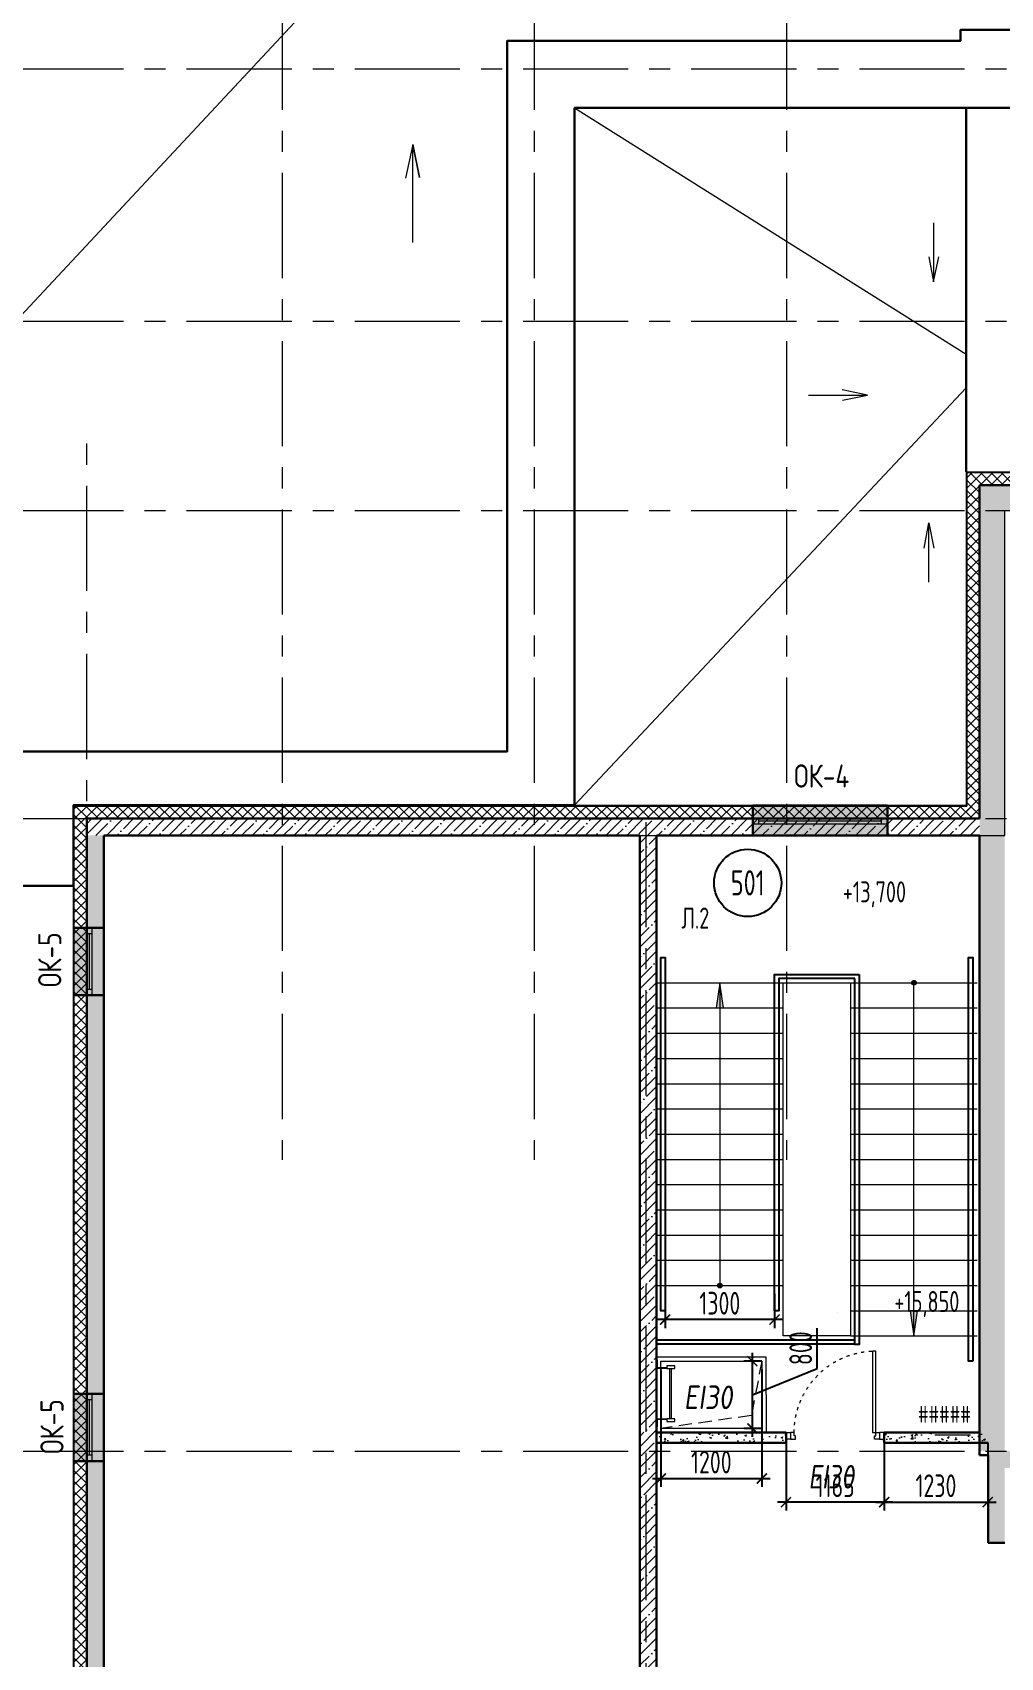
# Model space of a CAD drawing. Header units: millimetres. Extents: x -13407 to 8917537, y -2611 to 109271.
# Drawn here: x 5603 to 17114, y 17506 to 36828 of the extents above; entities that cross this region are included whole.
import ezdxf
from ezdxf import colors
from ezdxf.entities.mleader import LeaderData, LeaderLine
from ezdxf.enums import TextEntityAlignment as Align
from ezdxf.math import Vec2, Vec3

# ---------------------------------------------------------------- set-up
doc = ezdxf.new("R2010")
doc.units = ezdxf.units.MM
for name, pattern in [('ACAD_ISO03W100', [30, 12, -18]), ('CENTER', [2, 1.25, -0.25, 0.25, -0.25]), ('DASHED', [19.05, 12.7, -6.35]), ('HIDDEN2', [4.7625, 3.175, -1.5875])]:
    doc.linetypes.add(name, pattern=pattern)
doc.layers.get('Defpoints').update_dxf_attribs({"color": 6})
for name, color, linetype, lineweight in [('АР_Двери', 5, 'Continuous', 18), ('АР_Двери фасада', 1, 'Continuous', 15), ('АР_Лестницы', 250, 'Continuous', 15), ('АР_Лестницы ограждение', 94, 'Continuous', 25), ('АР_Маркер экспликации', 239, 'Continuous', 13), ('АР_Навесной фасад', 5, 'Continuous', 5), ('АР_Номер помещения', 1, 'Continuous', 25), ('АР_Окна БЛОК', 250, 'Continuous', 13), ('АР_Оси', 193, 'Continuous', 9), ('АР_Отметки', 250, 'Continuous', 15), ('АР_Перегородки газоблок', 165, 'Continuous', 30), ('АР_Перегородки газоблок_Штрих', 165, 'Continuous', 5), ('АР_Помещения_площадь', 19, 'Continuous', 9), ('АР_Размеры дверей', 15, 'Continuous', 0), ('АР_стены', 250, 'Continuous', 30), ('АР_Сущ Несущая стена', 202, 'Continuous', 30), ('АР_тонкая линия', 250, 'Continuous', 0), ('АР_Утеплитель', 250, 'Continuous', 9), ('АР_Штриховка монолит', 250, 'Continuous', 9), ('Маркировка ОКОН', 7, 'Continuous', 18), ('Специальное оборудование', 7, 'Continuous', 9)]:
    doc.layers.add(name, color=color, linetype=linetype, lineweight=lineweight)
doc.layers.add('АР_ПБ_Двери', color=7, linetype='Continuous', lineweight=15, true_color=0xdb0000)
doc.layers.get('Defpoints').off()
doc.styles.add('ISOCPEUR', font='isocpeur.ttf', dxfattribs={"width": 0.7})
doc.styles.add('PDF ISOCPEUR', font='isocpeur.ttf')
doc.styles.get("Standard").update_dxf_attribs({"font": 'arial.ttf'})
doc.styles.add('Архитект', font='isocpeur.ttf', dxfattribs={"width": 0.8, "oblique": 8})
doc.dimstyles.new('R_100', dxfattribs={"dimtxt": 270, "dimasz": 120, "dimexe": 100, "dimexo": 0, "dimgap": 60, "dimtad": 1, "dimdec": 0, "dimrnd": 5, "dimzin": 0, "dimdsep": 46, "dimtxsty": 'ISOCPEUR', "dimblk": 'ARCHTICK', "dimcen": 0, "dimdle": 100, "dimclrd": 256, "dimclre": 256, "dimclrt": 256, "dimadec": 0, "dimazin": 0, "dimtfac": 2, "dimtdec": 0, "dimtofl": 0, "dimtmove": 1, "dimatfit": 3, "dimfxl": 1, "dimtvp": 3, "dimtolj": 1, "dimtzin": 0, "dimarcsym": 0})
pattern_1 = [(45, (-945096.63, 49153.53), (-61.871843, 61.871843), []), (135, (-945096.63, 49153.53), (-61.871843, -61.871843), [])]
pattern_2 = [(45, (-951587.81, 109999.9), (-123.743687, 123.743687), []), (45, (-951464.07, 109999.9), (-123.743687, 123.743687), [218.75, -43.75, 0, -43.75])]
pattern_3 = [(50, (-329554.58, -54935.65), (215.178055, -18.82564), [22.5, -247.5]), (355, (-329554.58, -54935.65), (-41.6254, 225.65764), [18, -198]), (100.451444, (-329536.65, -54937.21), (173.55265, 206.832), [19.12206, -210.34263]), (46.1842, (-329554.58, -54875.65), (320.1724, -49.65578), [33.75, -371.25]), (96.63564, (-329527.9, -54879.78), (280.39858, 292.23558), [28.6831, -315.51413]), (351.18416, (-329554.6, -54875.65), (280.39858, 292.23558), [27, -297]), (21, (-329524.58, -54890.65), (179.07212, -120.78567), [22.5, -247.5]), (326, (-329524.58, -54890.65), (72.9946, 217.54501), [18, -198]), (71.451445, (-329509.66, -54900.71), (252.06671, 96.75935), [19.12206, -210.34263]), (37.5, (-329554.585, -54935.646), (3.647957, 99.868156), [0, -195.6, 0, -201, 0, -198.75]), (7.5, (-329554.58, -54935.65), (78.92086, 118.323514), [0, -114.6, 0, -191.1, 0, -75.75]), (327.5, (-329621.485, -54935.646), (160.14673, -6.766462), [0, -75, 0, -234, 0, -310.5]), (317.5, (-329651.48, -54935.65), (174.95585, 30.031495), [0, -97.5, 0, -155.4, 0, -220.5])]

# ---------------------------------------------------------------- blocks, each defined once
blk = doc.blocks.new('*U17')
at = {"true_color": 0xffffff}
h = blk.add_hatch(color=7, dxfattribs=at)
h.dxf.hatch_style = 1
h.paths.add_polyline_path([(-800, 140), (0, 140), (0, -220), (-800, -220)])
at = {"lineweight": 30}
for p, q in [((-800, 140), (-800, -220)), ((0, 140), (0, -220))]:
    blk.add_line(p, q, dxfattribs=at)
for p, q in [((-800, 140), (0, 140)), ((-800, 140), (-800, 140)), ((-800, 140), (-800, 140)), ((-800, 0), (0, 0)), ((0, 140), (0, 140)), ((0, 140), (0, 140)), ((-800, -70), (0, -70)), ((-730, 0), (-730, -70)), ((-730, -35), (-70, -35)), ((-70, 0), (-70, -70)), ((0, -220), (-800, -220))]:
    blk.add_line(p, q)
blk = doc.blocks.new('*U15')
at = {"true_color": 0xffffff}
h = blk.add_hatch(color=7, dxfattribs=at)
h.dxf.hatch_style = 1
h.paths.add_polyline_path([(-1600, -140), (0, -140), (0, 220), (-1600, 220)])
at = {"lineweight": 30}
for p, q in [((-1600, -140), (-1600, 220)), ((0, -140), (0, 220))]:
    blk.add_line(p, q, dxfattribs=at)
for p, q in [((0, 220), (-1600, 220)), ((-1600, 70), (0, 70)), ((-1600, 0), (0, 0)), ((-1530, 0), (-1530, 70)), ((-1530, 35), (-70, 35)), ((-70, 0), (-70, 70)), ((-1600, -140), (0, -140)), ((-1600, -140), (-1600, -140)), ((-1600, -140), (-1600, -140)), ((0, -140), (0, -140)), ((0, -140), (0, -140))]:
    blk.add_line(p, q)
blk = doc.blocks.new('_DotSmall')
at = {"color": 0, "linetype": 'ByBlock', "const_width": 0.5}
blk.add_lwpolyline([(-0.0625, 0, 1), (0.0625, 0, 1)], format="xyb", close=True, dxfattribs=at)
blk = doc.blocks.new('*U79')
for points in [[(-55, -80), (-55, 0), (-115, 0), (-115, -40), (-100, -40), (-100, -80), (-55, -80)], [(0, 0), (0, -80), (-55, -80), (-55, 0), (0, 0)], [(-1170, 0), (-1170, -80), (-1115, -80), (-1115, 0), (-1170, 0)], [(-1115, -80), (-1115, 0), (-1055, 0), (-1055, -40), (-1070, -40), (-1070, -80), (-1115, -80)]]:
    blk.add_lwpolyline(points)
blk.add_lwpolyline([(-100, -80), (-100, -1050), (-140, -1050), (-140, -80)], close=True)
at = {"linetype": 'ACAD_ISO03W100', "ltscale": 3}
blk.add_arc((-100, -80), 970, 180, 270, dxfattribs=at)
blk = doc.blocks.new('_ArchTick')
at = {"color": 0, "linetype": 'ByBlock', "const_width": 0.15}
blk.add_lwpolyline([(-0.5, -0.5), (0.5, 0.5)], dxfattribs=at)
blk = doc.blocks.new('*D162')
at = {"layer": 'АР_Размеры дверей', "lineweight": -2, "ltscale": 100, "transparency": 16777216}
for p, q in [((14563, 20060), (14563, 19253)), ((15730, 20060), (15730, 19253)), ((15830, 19353), (14463, 19353))]:
    blk.add_line(p, q, dxfattribs=at)
at = {"layer": 'АР_Размеры дверей', "lineweight": -2, "ltscale": 100, "transparency": 16777216, "xscale": 120, "yscale": 120, "zscale": 120, "rotation": 180}
blk.add_blockref('_ArchTick', (14563, 19353), dxfattribs=at)
at = {"layer": 'АР_Размеры дверей', "lineweight": -2, "ltscale": 100, "transparency": 16777216, "xscale": 120, "yscale": 120, "zscale": 120}
blk.add_blockref('_ArchTick', (15730, 19353), dxfattribs=at)
at = {"layer": 'АР_Размеры дверей', "ltscale": 100, "transparency": 16777216, "insert": (15147, 19548), "char_height": 270, "attachment_point": 5, "style": 'ISOCPEUR'}
blk.add_mtext('\\A1;1165', dxfattribs=at)
blk = doc.blocks.new('*U8')
at = {"layer": 'АР_Номер помещения', "color": 7}
blk.add_circle((-16689, 2922), 400, dxfattribs=at)
at = {"layer": 'АР_Помещения_площадь', "color": 7}
blk.add_line((-14041, -3644), (-14463, -3644), dxfattribs=at)
at = {"color": 7, "style": 'ISOCPEUR', "width": 0.7, "flags": 1}
blk.add_attdef('КАТЕГОРИЯ', (-499, -2092), '', height=250, dxfattribs=at)
at = {"layer": 'АР_Номер помещения', "color": 7, "style": 'ISOCPEUR', "width": 0.7}
blk.add_attdef('НОМЕР_ПОМЕЩЕНИЯ', text='', height=300, dxfattribs=at).set_placement((-16689, 2922), align=Align.MIDDLE_CENTER)
at = {"layer": 'АР_Помещения_площадь', "color": 7, "lineweight": 30, "width": 0.7, "flags": 104}
blk.add_attdef('ИМЯ_ПОМЕЩЕНИЯ', text='', height=100, dxfattribs=at).set_placement((158, 1217), align=Align.MIDDLE_CENTER)
at = {"layer": 'АР_Помещения_площадь', "color": 7, "style": 'ISOCPEUR', "width": 0.7}
blk.add_attdef('ПЛОЩАДЬ_ПОМЕЩЕНИЯ', text='', height=200, dxfattribs=at).set_placement((-14036, -3397), align=Align.MIDDLE_RIGHT)
blk = doc.blocks.new('A$C6f2de472')
at = {"layer": 'АР_тонкая линия', "ltscale": 100}
for p, q in [((55, -69), (55, -734)), ((55, -734), (10, -510)), ((10, -510), (55, -734)), ((55, -734), (104, -506))]:
    blk.add_line(p, q, dxfattribs=at)
blk = doc.blocks.new('A$C1f3596d3')
at = {"layer": 'АР_тонкая линия', "ltscale": 100}
for p, q in [((-705, -134), (0, -134)), ((0, -134), (-301, -72)), ((-298, -190), (0, -134))]:
    blk.add_line(p, q, dxfattribs=at)
blk = doc.blocks.new('A$C28161c4d')
at = {"layer": 'АР_тонкая линия', "ltscale": 100}
for p, q in [((538, 158), (237, 221)), ((-167, 158), (538, 158)), ((240, 98), (538, 158))]:
    blk.add_line(p, q, dxfattribs=at)
blk = doc.blocks.new('*D130')
at = {"layer": 'АР_Размеры дверей', "lineweight": -2, "ltscale": 100, "transparency": 16777216}
for p, q in [((15730, 20060), (15730, 19253)), ((16962, 20060), (16962, 19253)), ((15630, 19353), (17062, 19353))]:
    blk.add_line(p, q, dxfattribs=at)
at = {"layer": 'АР_Размеры дверей', "lineweight": -2, "ltscale": 100, "transparency": 16777216, "xscale": 120, "yscale": 120, "zscale": 120, "rotation": 180}
blk.add_blockref('_ArchTick', (15730, 19353), dxfattribs=at)
at = {"layer": 'АР_Размеры дверей', "lineweight": -2, "ltscale": 100, "transparency": 16777216, "xscale": 120, "yscale": 120, "zscale": 120}
blk.add_blockref('_ArchTick', (16962, 19353), dxfattribs=at)
at = {"layer": 'АР_Размеры дверей', "ltscale": 100, "transparency": 16777216, "insert": (16346, 19548), "char_height": 270, "attachment_point": 5, "style": 'ISOCPEUR'}
blk.add_mtext('\\A1;1230', dxfattribs=at)
blk = doc.blocks.new('*D168')
at = {"layer": 'АР_Размеры дверей', "lineweight": -2, "ltscale": 100, "transparency": 16777216}
for p, q in [((14933, 20944), (14933, 21423)), ((14163, 20130), (14163, 21130)), ((14275, 21030), (14063, 21030)), ((14163, 20630), (14933, 20944)), ((14275, 20230), (14063, 20230))]:
    blk.add_line(p, q, dxfattribs=at)
at = {"layer": 'АР_Размеры дверей', "lineweight": -2, "ltscale": 100, "transparency": 16777216, "xscale": 120, "yscale": 120, "zscale": 120}
for p, rotation in [((14163, 21030), 90), ((14163, 20230), 270)]:
    blk.add_blockref('_ArchTick', p, dxfattribs=dict(at, rotation=rotation))
at = {"layer": 'АР_Размеры дверей', "ltscale": 100, "transparency": 16777216, "insert": (14738, 21183), "char_height": 270, "attachment_point": 5, "rotation": 90, "style": 'ISOCPEUR'}
blk.add_mtext('\\A1;800', dxfattribs=at)
blk = doc.blocks.new('*D131')
at = {"layer": 'АР_Размеры дверей', "lineweight": -2, "ltscale": 100, "transparency": 16777216}
for p, q in [((13075, 20929), (13075, 19534)), ((14275, 20929), (14275, 19534)), ((12975, 19634), (14375, 19634))]:
    blk.add_line(p, q, dxfattribs=at)
at = {"layer": 'АР_Размеры дверей', "lineweight": -2, "ltscale": 100, "transparency": 16777216, "xscale": 120, "yscale": 120, "zscale": 120, "rotation": 180}
blk.add_blockref('_ArchTick', (13075, 19634), dxfattribs=at)
at = {"layer": 'АР_Размеры дверей', "lineweight": -2, "ltscale": 100, "transparency": 16777216, "xscale": 120, "yscale": 120, "zscale": 120}
blk.add_blockref('_ArchTick', (14275, 19634), dxfattribs=at)
at = {"layer": 'АР_Размеры дверей', "ltscale": 100, "transparency": 16777216, "insert": (13675, 19829), "char_height": 270, "attachment_point": 5, "style": 'ISOCPEUR'}
blk.add_mtext('\\A1;1200', dxfattribs=at)
blk = doc.blocks.new('*U97')
h = blk.add_hatch(color=256)
h.dxf.hatch_style = 1
edge = h.paths.add_edge_path()
edge.add_arc((0, 0), 27.6, 359.64, 719.64)
h = blk.add_hatch(color=256)
h.dxf.hatch_style = 1
h.paths.add_polyline_path([(3300, -44), (3300, 44), (3600, 0)])
blk.add_line((3600, 0), (0, 0))
blk.add_lwpolyline([(3300, 44), (3300, -44), (3600, 0), (3300, 44)])
blk.add_circle((0, 0), 27.6)
blk = doc.blocks.new('*U98')
h = blk.add_hatch(color=256)
h.dxf.hatch_style = 1
edge = h.paths.add_edge_path()
edge.add_arc((0, 0), 27.6, 359.64, 719.64)
h = blk.add_hatch(color=256)
h.dxf.hatch_style = 1
h.paths.add_polyline_path([(3900, -44), (3900, 44), (4200, 0)])
blk.add_line((4200, 0), (0, 0))
blk.add_lwpolyline([(3900, 44), (3900, -44), (4200, 0), (3900, 44)])
blk.add_circle((0, 0), 27.6)
blk = doc.blocks.new('*D164')
at = {"layer": 'АР_Размеры дверей', "lineweight": -2, "ltscale": 100, "transparency": 16777216}
for p, q in [((13125, 22171), (13125, 21423)), ((14427, 21830), (14427, 21423)), ((14527, 21523), (13025, 21523))]:
    blk.add_line(p, q, dxfattribs=at)
at = {"layer": 'АР_Размеры дверей', "lineweight": -2, "ltscale": 100, "transparency": 16777216, "xscale": 120, "yscale": 120, "zscale": 120, "rotation": 180}
blk.add_blockref('_ArchTick', (13125, 21523), dxfattribs=at)
at = {"layer": 'АР_Размеры дверей', "lineweight": -2, "ltscale": 100, "transparency": 16777216, "xscale": 120, "yscale": 120, "zscale": 120}
blk.add_blockref('_ArchTick', (14427, 21523), dxfattribs=at)
at = {"layer": 'АР_Размеры дверей', "ltscale": 100, "transparency": 16777216, "insert": (13776, 21718), "char_height": 270, "attachment_point": 5, "style": 'ISOCPEUR'}
blk.add_mtext('\\A1;1300', dxfattribs=at)
blk = doc.blocks.new('A$C9b338701')
at = {"layer": 'Специальное оборудование'}
for p, q in [((-95.2875, 208.6161), (-95.2875, 217.5096)), ((-95.2875, 217.5096), (0, 217.5096)), ((-8.8935, 208.6161), (-95.2875, 208.6161)), ((-8.8935, 96.8121), (-8.8935, 208.6161)), ((0, 217.5096), (0, 96.8121)), ((598.775, 217.5096), (694.0625, 217.5096)), ((598.775, 96.8121), (598.775, 217.5096)), ((694.0625, 208.6161), (607.6685, 208.6161)), ((607.6685, 208.6161), (607.6685, 96.8121)), ((694.0625, 217.5096), (694.0625, 208.6161)), ((0, 96.8121), (-31.7625, 96.8121)), ((-31.7625, 96.8121), (-31.7625, 0)), ((-31.7625, 0), (0, 0)), ((0, 0), (0, 96.8121)), ((598.775, 64.5414), (0, 64.5414)), ((0, 39.1314), (598.775, 39.1314)), ((630.5375, 96.8121), (598.775, 96.8121)), ((598.775, 96.8121), (598.775, 0)), ((598.775, 0), (630.5375, 0)), ((630.5375, 0), (630.5375, 96.8121))]:
    blk.add_line(p, q, dxfattribs=at)

msp = doc.modelspace()

# ---------------------------------------------------------------- hatches: boundary and pattern name
at = {"layer": 'АР_Перегородки газоблок_Штрих', "ltscale": 100}
h = msp.add_hatch(dxfattribs=at)
h.set_pattern_fill('AR-CONC', color=256, scale=30)
h.set_pattern_definition(pattern_3)
h.paths.add_polyline_path([(13025, 20060), (13025, 20180), (13025, 20180), (13025, 20060), (14589.9, 20060), (14590.2, 20180), (13025, 20180)])
h = msp.add_hatch(dxfattribs=at)
h.set_pattern_fill('AR-CONC', color=256, scale=30)
h.set_pattern_definition(pattern_3)
h.paths.add_polyline_path([(15720, 20060), (15720, 20180), (15720, 20180), (15720, 20060), (16964.9, 20060), (16965.1, 20180), (15720, 20180)])
at = {"layer": 'АР_Утеплитель', "ltscale": 100}
h = msp.add_hatch(dxfattribs=at)
h.set_pattern_fill('ANSI37', color=256, scale=700)
h.set_pattern_definition(pattern_1)
edge = h.paths.add_edge_path()
edge.add_line((38990.3, 11040), (39140.7, 11040))
edge.add_arc((34350.7, 11337), 4799.2, 356.45146, 359.43836)
edge.add_line((39149.7, 11290), (47385, 11290))
edge.add_line((47385, 11290), (47385, 6100))
edge.add_line((47385, 6100), (55265, 6100))
edge.add_line((55265, 6100), (55265, -250))
edge.add_line((55265, -250), (68665, -250))
edge.add_line((68665, -250), (68665, 9760))
edge.add_line((68665, 9760), (62315, 9760))
edge.add_line((62315, 9760), (62315, 27630))
edge.add_line((62315, 27630), (51815, 27630))
edge.add_line((51815, 27630), (51815, 31595))
edge.add_line((51815, 31595), (16715, 31595))
edge.add_line((16715, 31595), (16715, 27630))
edge.add_line((16715, 27630), (11889.8, 27630))
edge.add_line((11889.8, 27630), (11889.8, 27480))
edge.add_line((11889.8, 27480), (16865, 27480))
edge.add_line((16865, 27480), (16865, 31445))
edge.add_line((16865, 31445), (51665, 31445))
edge.add_line((51665, 31445), (51665, 27480))
edge.add_line((51665, 27480), (62165, 27480))
edge.add_line((62165, 27480), (62165, 9610))
edge.add_line((62165, 9610), (68515, 9610))
edge.add_line((68515, 9610), (68515, -100))
edge.add_line((68515, -100), (55415, -100))
edge.add_line((55415, -100), (55415, 6250))
edge.add_line((55415, 6250), (47535, 6250))
edge.add_line((47535, 6250), (47535, 11440))
edge.add_line((47535, 11440), (38999.7, 11440))
edge.add_arc((34187.5, 11353.5), 4812.9, -3.73457, 1.02993, ccw=False)
h = msp.add_hatch(dxfattribs=at)
h.set_pattern_fill('ANSI37', color=256, scale=700)
h.set_pattern_definition(pattern_1)
edge = h.paths.add_edge_path()
edge.add_line((29537.4, 11040.6), (29687.4, 11040))
edge.add_arc((-4495.8, 11240), 34183.8, 359.66478, 360.33522)
edge.add_line((29687.4, 11440), (21120, 11440))
edge.add_line((21120, 11440), (21120, 6250))
edge.add_line((21120, 6250), (13000, 6250))
edge.add_line((13000, 6250), (13000, -100))
edge.add_line((13000, -100), (-100, -100))
edge.add_line((-100, -100), (-100, 9610))
edge.add_line((-100, 9610), (6250, 9610))
edge.add_line((6250, 9610), (6250, 27480))
edge.add_line((6250, 27480), (16865, 27480))
edge.add_line((16865, 27480), (16865, 27630))
edge.add_line((16865, 27630), (6100, 27630))
edge.add_line((6100, 27630), (6100, 9760))
edge.add_line((6100, 9760), (-250, 9760))
edge.add_line((-250, 9760), (-250, -250))
edge.add_line((-250, -250), (13150, -250))
edge.add_line((13150, -250), (13150, 6100))
edge.add_line((13150, 6100), (21270, 6100))
edge.add_line((21270, 6100), (21270, 11290))
edge.add_line((21270, 11290), (29537.4, 11290))
edge.add_arc((-974420.1, 11227.6), 1003957.4, -0.0106768, 0.0035589, ccw=False)
at = {"layer": 'АР_Штриховка монолит', "ltscale": 100}
h = msp.add_hatch(dxfattribs=at)
h.set_pattern_fill('ANSI35', color=256, scale=700)
h.set_pattern_definition(pattern_2)
h.paths.add_polyline_path([(17995, 19760), (17995, 19960), (17165, 19960), (17165, 31145), (51365, 31145), (51365, 31445), (16865, 31445), (16865, 27480), (16865, 27280), (16865, 19960), (16965, 19960), (16965, 18870), (17165, 18870), (17165, 19760)])
h.paths.add_polyline_path([(19995, 19960), (19995, 19760), (20920, 19760), (20920, 18660), (21120, 18660), (21120, 19760), (40410, 19760), (40410, 19960)])
h = msp.add_hatch(dxfattribs=at)
h.set_pattern_fill('ANSI35', color=256, scale=700)
h.set_pattern_definition([(45, (-938746.6, 75713.59), (-123.743687, 123.743687), []), (45, (-938622.85, 75713.59), (-123.743687, 123.743687), [218.75, -43.75, 0, -43.75])])
h.paths.add_polyline_path([(6450, 27280), (12825, 27280), (12825, 15880), (13025, 15880), (13025, 27280), (16865, 27280), (16865, 27480), (6250, 27480), (6250, 27280), (6450, 27280)])
h = msp.add_hatch(dxfattribs=at)
h.set_pattern_fill('ANSI35', color=256, scale=700)
h.set_pattern_definition(pattern_2)
h.paths.add_polyline_path([(6449.9, 27280), (6249.9, 27280), (6249.9, 9610), (-100, 9610), (-100, 9410), (100, 9410), (6250, 9410), (6250, 8360), (6550, 8360), (6550, 9610), (6450, 9610)])

# ---------------------------------------------------------------- linework, layer by layer
at = {"layer": 'АР_Двери', "ltscale": 75}
for points in [[(14325.1, 20180.1), (13025.1, 20180), (13025, 21080), (14325, 21080.1)], [(14275.1, 20230.1), (13075.1, 20230), (13075, 21030), (14275, 21030.1)], [(14275.1, 20230.1), (13075.1, 20230), (13075, 21030), (14275, 21030.1)]]:
    msp.add_lwpolyline(points, close=True, dxfattribs=at)
at = {"layer": 'АР_Двери фасада', "linetype": 'HIDDEN2', "lineweight": 15, "ltscale": 50}
msp.add_lwpolyline([(14275, 21030.1), (14152.1, 20383.6), (13075.1, 20230)], dxfattribs=at)
at = {"layer": 'АР_Лестницы', "color": 18, "ltscale": 100, "true_color": 0x000000}
for p, q in [((13025, 25528.6), (14527.4, 25528.6)), ((14527.3, 25528.5), (16835, 25528.6)), ((13025, 25228.6), (14527.4, 25228.6)), ((15332.6, 25228.6), (16835, 25228.6)), ((13025, 24928.6), (14527.4, 24928.6)), ((15332.6, 24928.6), (16835, 24928.6)), ((13025, 24628.6), (14527.4, 24628.6)), ((15332.6, 24628.6), (16835, 24628.6)), ((13025, 24328.6), (14527.4, 24328.6)), ((15332.6, 24328.6), (16835, 24328.6)), ((13025, 24028.6), (14527.4, 24028.6)), ((15332.6, 24028.6), (16835, 24028.6)), ((13025, 23728.6), (14527.4, 23728.6)), ((15332.6, 23728.6), (16835, 23728.6)), ((13025, 23428.6), (14527.4, 23428.6)), ((15332.6, 23428.6), (16835, 23428.6)), ((13025, 23128.6), (14527.4, 23128.6)), ((15332.6, 23128.6), (16835, 23128.6)), ((13025, 22828.6), (14527.4, 22828.6)), ((15332.6, 22828.6), (16835, 22828.6)), ((13025, 22528.6), (14527.4, 22528.6)), ((15332.6, 22528.6), (16835, 22528.6)), ((13025, 22228.6), (14527.4, 22228.6)), ((15332.6, 22228.6), (16835, 22228.6)), ((13025, 21928.6), (14527.4, 21928.6)), ((15332.6, 21928.6), (16835, 21928.6)), ((15332.6, 21628.6), (16835, 21628.6)), ((15332.4, 21328.6), (14527.3, 21328.6)), ((15332.6, 21328.6), (16835, 21328.6))]:
    msp.add_line(p, q, dxfattribs=at)
at = {"layer": 'АР_Лестницы', "ltscale": 100}
for points in [[(14527.4, 21328.6), (14527.3, 25528.6)], [(15332.4, 21328.6), (15332.4, 25528.5)]]:
    msp.add_lwpolyline(points, dxfattribs=at)
at = {"layer": 'АР_Лестницы ограждение', "ltscale": 100}
for p, q in [((15382.6, 21279.6), (13024.9, 21279.6)), ((15382.6, 21229.6), (13024.9, 21229.6))]:
    msp.add_line(p, q, dxfattribs=at)
for points in [[(13125, 21628.6), (13075, 21628.6), (13075, 25830.9), (13125, 25830.9)], [(16784.7, 21028.6), (16734.7, 21028.6), (16734.7, 25828.7), (16784.7, 25828.7)]]:
    msp.add_lwpolyline(points, close=True, dxfattribs=at)
for points in [[(15382.6, 25578.5), (14477.4, 25578.5), (14477.4, 23870.9), (14477.4, 21628.6), (14427.4, 21628.6), (14427.4, 23870.9), (14427.4, 25628.5), (15432.6, 25628.5)], [(15432.6, 25628.5), (15432.6, 21228.6), (15382.6, 21228.6), (15382.6, 25578.5)], [(15176.9, 21607.3), (15176.9, 21607.3)]]:
    msp.add_lwpolyline(points, dxfattribs=at)
at = {"layer": 'АР_Навесной фасад', "color": 18, "lineweight": 30, "ltscale": 100, "true_color": 0x000000}
msp.add_line((16703.7, 31605), (16703.7, 35930), dxfattribs=at)
at = {"layer": 'АР_Навесной фасад', "ltscale": 100}
for p, q in [((16705, 31605), (51825, 31605)), ((16705, 31605), (16705, 27640)), ((16715, 31595), (51815, 31595)), ((16715, 31595), (16715, 27630)), ((6090, 9770), (6090, 27640)), ((6090, 27640), (16705, 27640)), ((6100, 9760), (6100, 27630)), ((6100, 27630), (16715, 27630))]:
    msp.add_line(p, q, dxfattribs=at)
at = {"layer": 'АР_Навесной фасад', "color": 18, "lineweight": 30, "ltscale": 100, "true_color": 0x000000}
msp.add_lwpolyline([(20569.6, 41789.9), (20568.7, 36860), (16638.6, 36860), (16638.6, 36730), (11248.6, 36730), (11248.6, 28280), (7003.1, 28280), (6466.7, 28280), (5448.7, 28280), (5448.7, 27480), (-111.4, 27480), (-111.4, 51645), (-6181.3, 51645), (-6181.3, 63145), (-2614.1, 63145), (-2614.3, 63960, -0.1810559), (-231.3, 69195, -0.1811806), (5008, 71578.3), (5818.7, 71578.3), (5818.7, 75145), (14318.7, 75145), (14318.7, 72145), (23148.7, 72145)], format="xyb", dxfattribs=at)
msp.add_lwpolyline([(21238.7, 44400), (21238.7, 36060), (17438.6, 36060), (17438.6, 35930), (12048.6, 35930), (12048.6, 27640), (7003.1, 27640), (6466.7, 27640), (6088.7, 27640), (6088.7, 26680), (-911.4, 26680), (-911.4, 50975)], dxfattribs=at)
at = {"layer": 'АР_Оси', "linetype": 'CENTER', "ltscale": 1000}
for p, q in [((8569.9, 79157.5), (8569.9, 23425.1)), ((11569.9, 79157.5), (11569.9, 23425.1)), ((14569.9, 79157.5), (14569.9, 23425.1)), ((-12563.8, 36395), (70614.6, 36395)), ((-12563.8, 33395), (70614.6, 33395)), ((6250, -1811.3), (6250, 32072.7)), ((-12563.8, 31145), (70614.6, 31145)), ((-12563.8, 27480), (71033.4, 27480)), ((12900, -1811.3), (12900, 27571.3)), ((-12563.8, 19960), (71033.4, 19960)), ((-12563.8, 19960), (71033.4, 19960))]:
    msp.add_line(p, q, dxfattribs=at)
at = {"layer": 'АР_Перегородки газоблок', "ltscale": 100}
for p, q in [((14563, 20180), (14563, 20060)), ((15730, 20180), (15730, 20060))]:
    msp.add_line(p, q, dxfattribs=at)
for points in [[(13025, 20180), (14563, 20180)], [(15730, 20180), (16865, 20180)], [(14563, 20060), (13025, 20060)], [(16965, 20060), (15730, 20060)]]:
    msp.add_lwpolyline(points, dxfattribs=at)
at = {"layer": 'АР_стены', "linetype": 'DASHED', "lineweight": 15, "ltscale": 200}
msp.add_lwpolyline([(14275.1, 20230.1), (13075.1, 20230), (13075, 21030), (14275, 21030.1)], close=True, dxfattribs=at)
at = {"layer": 'АР_Сущ Несущая стена', "ltscale": 100}
for p, q in [((16865, 31445), (51665, 31445)), ((16865, 31445), (16865, 27480)), ((6250, 27480), (16865, 27480)), ((6250, 9610), (6250, 27480)), ((6250, 26145), (6250, 27480)), ((6450, 9610), (6450, 27280)), ((6450, 27280), (12825, 27280)), ((12825, 15880), (12825, 27280)), ((13025, 15880), (13025, 27280)), ((13025, 27280), (16865, 27280)), ((16865, 27280), (16865, 19910)), ((16865, 19910), (16965, 19910)), ((16865, 19910), (16965, 19910)), ((16965, 19910), (16965, 18870)), ((16965, 18870), (17165, 18870))]:
    msp.add_line(p, q, dxfattribs=at)
at = {"layer": 'АР_тонкая линия', "ltscale": 100}
for p, q in [((11920.9, 40382.6), (-111.4, 27480)), ((12048.6, 35930), (16703.7, 33004.3))]:
    msp.add_line(p, q, dxfattribs=at)
msp.add_lwpolyline([(12048.6, 27640), (16703.7, 32604.3)], dxfattribs=at)
at = {"layer": 'АР_тонкая линия', "color": 18, "ltscale": 100, "true_color": 0x000000}
msp.add_lwpolyline([(30090.7, 11640), (20920, 11640), (20920, 6450), (12800, 6450), (12800.2, 100), (100, 100), (99.6, 9410), (6450, 9410), (6450, 27280), (17165, 27280), (17165, 31145), (51365, 31145)], dxfattribs=at)

# ---------------------------------------------------------------- block references
at = {"layer": 'Defpoints', "color": 3, "lineweight": 30, "ltscale": 100, "rotation": 90}
msp.add_blockref('A$C9b338701', (13240.9, 20345.2), dxfattribs=at)
at = {"layer": 'АР_Двери', "xscale": -1, "rotation": 180}
msp.add_blockref('*U79', (15730, 20100), dxfattribs=at)
at = {"layer": 'АР_Лестницы', "ltscale": 100}
for name, p, rotation in [('*U97', (13776.2, 21928.6), 90.00000000000001), ('*U98', (16083.8, 25528.5), 270)]:
    msp.add_blockref(name, p, dxfattribs=dict(at, rotation=rotation))
at = {"layer": 'АР_Маркер экспликации', "color": 7}
ref = msp.add_blockref('*U8', (30796.5, 23793.9), dxfattribs=at)
ref.add_attrib('НОМЕР_ПОМЕЩЕНИЯ', '501', dxfattribs={"layer": 'АР_Номер помещения', "color": 7, "height": 300, "style": 'ISOCPEUR', "width": 0.7}).set_placement((14107.5, 26716.4), align=Align.MIDDLE_CENTER)
ref.add_attrib('ПЛОЩАДЬ_ПОМЕЩЕНИЯ', '#####', dxfattribs={"layer": 'АР_Помещения_площадь', "color": 7, "height": 200, "style": 'ISOCPEUR', "width": 0.7}).set_placement((16760.5, 20396.8), align=Align.MIDDLE_RIGHT)
at = {"layer": 'АР_Окна БЛОК'}
msp.add_blockref('*U15', (15770, 27420), dxfattribs=at)
at = {"layer": 'АР_Окна БЛОК', "rotation": 270}
for p in [(6310, 25380), (6310, 19840)]:
    msp.add_blockref('*U17', p, dxfattribs=at)
at = {"layer": 'АР_тонкая линия', "ltscale": 100, "xscale": 1.754367527776944, "yscale": 1.754367527776944, "zscale": 1.754367527776944, "rotation": 180}
msp.add_blockref('A$C6f2de472', (10220.7, 34207.9), dxfattribs=at)
at = {"layer": 'АР_тонкая линия', "ltscale": 100, "rotation": 270}
msp.add_blockref('A$C1f3596d3', (16450.4, 33861), dxfattribs=at)
at = {"layer": 'АР_тонкая линия', "ltscale": 100}
msp.add_blockref('A$C28161c4d', (14995.7, 32356.2), dxfattribs=at)
at = {"layer": 'АР_тонкая линия', "ltscale": 100, "xscale": -1, "rotation": 270}
msp.add_blockref('A$C1f3596d3', (16394.7, 30995.9), dxfattribs=at)

# ---------------------------------------------------------------- texts
at = {"layer": 'АР_ПБ_Двери', "lineweight": 35, "style": 'Архитект', "oblique": 8, "width": 0.8}
msp.add_text('EI30', height=280, dxfattribs=at).set_placement((14829.1, 19514.6))
at = {"layer": 'АР_ПБ_Двери', "lineweight": 35, "insert": (13637.8, 20599.8, -3.9), "char_height": 280, "width": 1520.109, "attachment_point": 5, "style": 'Архитект'}
msp.add_mtext('{\\W0.85;EI30}', dxfattribs=at)
at = {"layer": 'Маркировка ОКОН', "lineweight": 0, "char_height": 275.423, "attachment_point": 9, "style": 'PDF ISOCPEUR'}
for s, insert, rotation in [('{\\W0.8;ОК-4}', (15315.3, 27848.4), 359.99779), ('{\\W0.8;ОК-5}', (5946.9, 26127.9), 89.99779), ('{\\W0.8;ОК-5}', (5973.3, 20576.9), 89.99779)]:
    msp.add_mtext(s, dxfattribs=dict(at, insert=insert, rotation=rotation))

# ---------------------------------------------------------------- dimensions: what is measured, and where the dimension line sits
at = {"layer": 'АР_Размеры дверей', "ltscale": 100}
dim = msp.add_linear_dim(base=(13125, 21522.6), p1=(14427.4, 21829.5), p2=(13125, 22170.9), angle=180, dimstyle='R_100', override={"dimpost": '\\X', "dimfxl": 2.5, "dimarcsym": 1}, dxfattribs=at)
dim.commit()
dim.dimension.update_dxf_attribs({"geometry": '*D164', "text_midpoint": (13776.2, 21717.6)})
dim = msp.add_linear_dim(base=(14163.3, 21030.1), p1=(14275.1, 20230.1), p2=(14275, 21030.1), angle=90, dimstyle='R_100', override={"dimpost": '\\X', "dimfxl": 2.5, "dimarcsym": 2}, dxfattribs=at)
dim.commit()
dim.dimension.update_dxf_attribs({"geometry": '*D168', "text_midpoint": (14932.9, 21003.6), "dimtype": 160})
for base, p1, p2, picture, middle in [((14275, 19633.6), (13075, 20928.9), (14275, 20928.9), '*D131', (13675, 19828.6)), ((14563, 19353.4), (15730, 20060), (14563, 20060), '*D162', (15146.5, 19548.4)), ((16962, 19353.3), (15730, 20060), (16962, 20060), '*D130', (16346, 19548.3))]:
    dim = msp.add_linear_dim(base=base, p1=p1, p2=p2, dimstyle='R_100', override={"dimpost": '\\X', "dimfxl": 2.5, "dimarcsym": 2}, dxfattribs=at)
    dim.commit()
    dim.dimension.update_dxf_attribs({"geometry": picture, "text_midpoint": middle})

# ---------------------------------------------------------------- leaders
at = {"layer": 'АР_Отметки'}
ml = msp.add_multileader_mtext('Standard', dxfattribs=at)
ml.set_content('+13,700', color=256, style='ISOCPEUR')
ml.set_leader_properties(color=256, linetype='Continuous', lineweight=-1)
ml.set_arrow_properties(name='DOTSMALL')
ml.build(insert=Vec2(0, 0))
ml.multileader.update_dxf_attribs({"has_text_frame": 1, "text_left_attachment_type": 4, "text_right_attachment_type": 4, "dogleg_length": 100, "arrow_head_size": 180})
ctx = ml.context
ctx.base_point, ctx.char_height, ctx.arrow_head_size, ctx.landing_gap_size, ctx.plane_origin = Vec3(54460.3, 26688.1), 250, 180, 50, Vec3(54210.9, 26027.3)
ctx.left_attachment, ctx.right_attachment = 4, 4
notes = []
notes.append((ctx, [(0, (0, 0, 0), (0, 0), (1, 0), 1, [])]))
ctx.mtext.insert, ctx.mtext.width, ctx.mtext.line_spacing_style, ctx.mtext.flow_direction = Vec3(54510.3, 27021.5), 852.697, 2, 5
ml = msp.add_multileader_mtext('Standard', dxfattribs=at)
ml.set_content('+13,700', color=256, style='ISOCPEUR')
ml.set_leader_properties(color=256, linetype='Continuous', lineweight=-1)
ml.set_arrow_properties(name='DOTSMALL')
ml.build(insert=Vec2(0, 0))
ml.multileader.update_dxf_attribs({"has_text_frame": 1, "text_left_attachment_type": 4, "text_right_attachment_type": 4, "dogleg_length": 100, "arrow_head_size": 180})
ctx = ml.context
ctx.base_point, ctx.char_height, ctx.arrow_head_size, ctx.landing_gap_size, ctx.plane_origin = Vec3(15188.7, 26401.3), 250, 180, 50, Vec3(13027.5, 25810)
ctx.left_attachment, ctx.right_attachment = 4, 4
notes.append((ctx, [(0, (0, 0, 0), (0, 0), (1, 0), 1, [])]))
ctx.mtext.insert, ctx.mtext.width, ctx.mtext.line_spacing_style, ctx.mtext.flow_direction = Vec3(15238.7, 26734.6), 852.697, 2, 5
ml = msp.add_multileader_mtext('Standard', dxfattribs=at)
ml.set_content('+13,700', color=256, style='ISOCPEUR')
ml.set_leader_properties(color=256, linetype='Continuous', lineweight=-1)
ml.set_arrow_properties(name='DOTSMALL')
ml.build(insert=Vec2(0, 0))
ml.multileader.update_dxf_attribs({"has_text_frame": 1, "text_left_attachment_type": 4, "text_right_attachment_type": 4, "dogleg_length": 100, "arrow_head_size": 180})
ctx = ml.context
ctx.base_point, ctx.char_height, ctx.arrow_head_size, ctx.landing_gap_size, ctx.plane_origin = Vec3(15188.7, 26401.3), 250, 180, 50, Vec3(13027.5, 25810)
ctx.left_attachment, ctx.right_attachment = 4, 4
notes.append((ctx, [(0, (0, 0, 0), (0, 0), (1, 0), 1, [])]))
ctx.mtext.insert, ctx.mtext.width, ctx.mtext.line_spacing_style, ctx.mtext.flow_direction = Vec3(15238.7, 26734.6), 852.697, 2, 5
ml = msp.add_multileader_mtext('Standard', dxfattribs=at)
ml.set_content('Л.2', color=256, style='ISOCPEUR')
ml.set_leader_properties(color=256, linetype='Continuous', lineweight=-1)
ml.set_arrow_properties(name='DOTSMALL')
ml.build(insert=Vec2(0, 0))
ml.multileader.update_dxf_attribs({"has_text_frame": 1, "text_left_attachment_type": 4, "text_right_attachment_type": 4, "dogleg_length": 100, "arrow_head_size": 180})
ctx = ml.context
ctx.base_point, ctx.char_height, ctx.arrow_head_size, ctx.landing_gap_size, ctx.plane_origin = Vec3(13270, 26089.5, 0), 250, 180, 50, Vec3(77176.9, 13681.2, 0)
ctx.left_attachment, ctx.right_attachment = 4, 4
notes.append((ctx, [(0, (0, 0, 0), (0, 0), (1, 0), 1, [])]))
ctx.mtext.insert, ctx.mtext.width, ctx.mtext.line_spacing_style, ctx.mtext.flow_direction = Vec3(13320, 26422.8, 0), 852.697, 2, 5
ml = msp.add_multileader_mtext('Standard', dxfattribs=at)
ml.set_content('Л.1', color=256, style='ISOCPEUR')
ml.set_leader_properties(color=256, linetype='Continuous', lineweight=-1)
ml.set_arrow_properties(name='DOTSMALL')
ml.build(insert=Vec2(0, 0))
ml.multileader.update_dxf_attribs({"has_text_frame": 1, "text_left_attachment_type": 4, "text_right_attachment_type": 4, "dogleg_length": 100, "arrow_head_size": 180})
ctx = ml.context
ctx.base_point, ctx.char_height, ctx.arrow_head_size, ctx.landing_gap_size, ctx.plane_origin = Vec3(51892.5, 25820.8, 0), 250, 180, 50, Vec3(38996.5, 13280, 0)
ctx.left_attachment, ctx.right_attachment = 4, 4
notes.append((ctx, [(0, (0, 0, 0), (0, 0), (1, 0), 1, [])]))
ctx.mtext.insert, ctx.mtext.width, ctx.mtext.line_spacing_style, ctx.mtext.flow_direction = Vec3(51942.5, 26154.2, 0), 852.697, 2, 5
ml = msp.add_multileader_mtext('Standard', dxfattribs=at)
ml.set_content('+15,850', color=256, style='ISOCPEUR')
ml.set_leader_properties(color=256, linetype='Continuous', lineweight=-1)
ml.set_arrow_properties(name='DOTSMALL')
ml.build(insert=Vec2(0, 0))
ml.multileader.update_dxf_attribs({"has_text_frame": 1, "text_left_attachment_type": 4, "text_right_attachment_type": 4, "dogleg_length": 100, "arrow_head_size": 180})
ctx = ml.context
ctx.base_point, ctx.char_height, ctx.arrow_head_size, ctx.landing_gap_size, ctx.plane_origin = Vec3(15801.1, 21529.6), 250, 180, 50, Vec3(14497.8, 19536.8)
ctx.left_attachment, ctx.right_attachment = 4, 4
notes.append((ctx, [(0, (0, 0, 0), (0, 0), (1, 0), 1, [])]))
ctx.mtext.insert, ctx.mtext.width, ctx.mtext.defined_height, ctx.mtext.line_spacing_style, ctx.mtext.flow_direction = Vec3(15851.1, 21863), 696.035, 776.5, 2, 5
ml = msp.add_multileader_mtext('Standard', dxfattribs=at)
ml.set_content('+15,850', color=256, style='ISOCPEUR')
ml.set_leader_properties(color=256, linetype='Continuous', lineweight=-1)
ml.set_arrow_properties(name='DOTSMALL')
ml.build(insert=Vec2(0, 0))
ml.multileader.update_dxf_attribs({"has_text_frame": 1, "text_left_attachment_type": 4, "text_right_attachment_type": 4, "dogleg_length": 100, "arrow_head_size": 180})
ctx = ml.context
ctx.base_point, ctx.char_height, ctx.arrow_head_size, ctx.landing_gap_size, ctx.plane_origin = Vec3(51765.3, 20331.7), 250, 180, 50, Vec3(52690.3, 17988.1)
ctx.left_attachment, ctx.right_attachment = 4, 4
notes.append((ctx, [(0, (0, 0, 0), (0, 0), (1, 0), 1, [])]))
ctx.mtext.insert, ctx.mtext.width, ctx.mtext.line_spacing_style, ctx.mtext.flow_direction = Vec3(51815.3, 20665.1), 852.697, 2, 5
ml = msp.add_multileader_mtext('Standard', dxfattribs=at)
ml.set_content('+15,850', color=256, style='ISOCPEUR')
ml.set_leader_properties(color=256, linetype='Continuous', lineweight=-1)
ml.set_arrow_properties(name='DOTSMALL')
ml.build(insert=Vec2(0, 0))
ml.multileader.update_dxf_attribs({"has_text_frame": 1, "text_left_attachment_type": 4, "text_right_attachment_type": 4, "dogleg_length": 100, "arrow_head_size": 180})
ctx = ml.context
ctx.base_point, ctx.char_height, ctx.arrow_head_size, ctx.landing_gap_size, ctx.plane_origin = Vec3(27276.4, 17576.3), 250, 180, 50, Vec3(28201.4, 15232.7)
ctx.left_attachment, ctx.right_attachment = 4, 4
notes.append((ctx, [(0, (0, 0, 0), (0, 0), (1, 0), 1, [])]))
ctx.mtext.insert, ctx.mtext.width, ctx.mtext.line_spacing_style, ctx.mtext.flow_direction = Vec3(27326.4, 17909.6), 852.697, 2, 5
for ctx, leaders in notes:
    for number, flags, end, landing, length, lines in leaders:
        leader = LeaderData()
        leader.index, (leader.has_last_leader_line, leader.has_dogleg_vector, leader.attachment_direction) = number, flags
        leader.last_leader_point, leader.dogleg_vector, leader.dogleg_length = Vec3(end), Vec3(landing), length
        for number, points, colour, breaks in lines:
            line = LeaderLine()
            line.index, line.vertices, line.color, line.breaks = number, Vec3.list(points), colors.encode_raw_color(colour), breaks
            leader.lines.append(line)
        ctx.leaders.append(leader)

doc.saveas('drawing.dxf')
